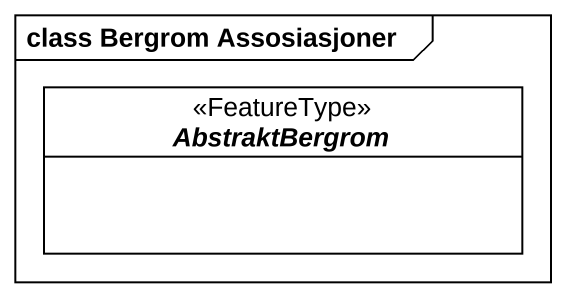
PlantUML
@startuml
mainframe class Bergrom Assosiasjoner
hide circle
hide empty members
abstract class AbstraktBergrom <<FeatureType>>
@enduml
